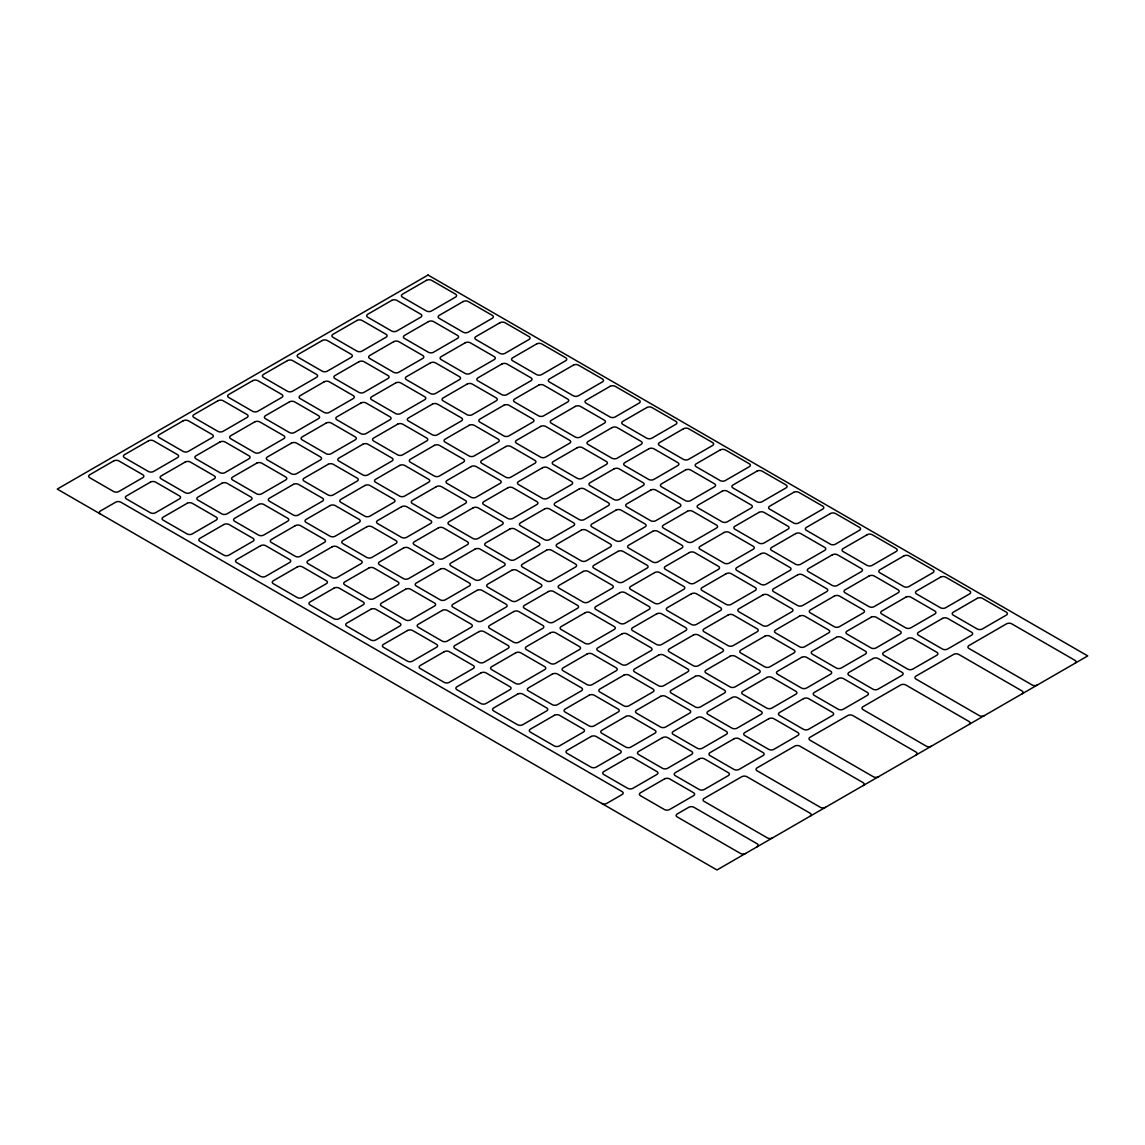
<?xml version="1.0" encoding="UTF-8"?>
<svg xmlns="http://www.w3.org/2000/svg" width="1145" height="1145" viewBox="0 0 1145 1145"><rect width="100%" height="100%" fill="white"/><g stroke="black" fill="none" stroke-linecap="round" stroke-linejoin="round"><path stroke-width="1.5" d="M100.359 513.976A3.621 2.09 0 0 1 100.359 511.028L115.702 502.168A3.621 2.09 0 0 1 120.812 502.168L622.107 791.581A3.621 2.09 0 0 1 622.107 794.544L606.764 803.389A3.621 2.09 0 0 1 601.655 803.389M745.595 853.454A3.621 2.09 0 0 1 740.486 853.454L677.225 816.929A3.621 2.09 0 0 1 677.225 813.966L688.803 807.282A3.621 2.09 0 0 1 693.927 807.282L757.188 843.808A3.621 2.09 0 0 1 757.188 846.756M772.531 837.911A3.621 2.09 0 0 1 767.408 837.911L704.146 801.385A3.621 2.09 0 0 1 704.146 798.423L741.774 776.711A3.621 2.09 0 0 1 746.884 776.711L810.145 813.236A3.621 2.09 0 0 1 810.145 816.185M825.488 807.325A3.621 2.09 0 0 1 820.378 807.325L757.117 770.8A3.621 2.09 0 0 1 757.117 767.851L794.73 746.125A3.621 2.09 0 0 1 799.854 746.125L863.115 782.65A3.621 2.09 0 0 1 863.115 785.599M878.458 776.754A3.621 2.09 0 0 1 873.334 776.754L810.073 740.228A3.621 2.09 0 0 1 810.073 737.265L847.701 715.553A3.621 2.09 0 0 1 852.81 715.553L916.072 752.079A3.621 2.09 0 0 1 916.072 755.027M931.415 746.168A3.621 2.09 0 0 1 926.305 746.168L863.044 709.642A3.621 2.09 0 0 1 863.044 706.694L900.657 684.968A3.621 2.09 0 0 1 905.781 684.968L969.042 721.493A3.621 2.09 0 0 1 969.042 724.456M984.385 715.596A3.621 2.09 0 0 1 979.261 715.596L916 679.071A3.621 2.09 0 0 1 916 676.108L953.628 654.396A3.621 2.09 0 0 1 958.737 654.396L1021.998 690.922A3.621 2.09 0 0 1 1021.998 693.87M1037.341 685.011A3.621 2.09 0 0 1 1032.232 685.011L968.971 648.485A3.621 2.09 0 0 1 968.971 645.537L1006.584 623.81A3.621 2.09 0 0 1 1011.708 623.81L1074.969 660.336A3.621 2.09 0 0 1 1074.969 663.298M428.03 275.029L57.25 489.087L716.97 869.971L1087.75 655.913L428.03 275.029M113.741 460.905L89.711 474.774A3.621 2.09 0 0 0 89.711 477.723L113.641 491.548A3.621 2.09 0 0 0 118.765 491.548L142.781 477.68A3.621 2.09 0 0 0 142.781 474.717L118.851 460.905A3.621 2.09 0 0 0 113.741 460.905M148.492 440.839L124.461 454.708A3.621 2.09 0 0 0 124.461 457.671L148.392 471.482A3.621 2.09 0 0 0 153.516 471.482L177.532 457.614A3.621 2.09 0 0 0 177.532 454.665L153.602 440.839A3.621 2.09 0 0 0 148.492 440.839M183.243 420.773L159.212 434.642A3.621 2.09 0 0 0 159.212 437.605L183.143 451.416A3.621 2.09 0 0 0 188.267 451.416L212.283 437.547A3.621 2.09 0 0 0 212.283 434.599L188.352 420.773A3.621 2.09 0 0 0 183.243 420.773M217.994 400.721L193.963 414.59A3.621 2.09 0 0 0 193.963 417.539L217.893 431.35A3.621 2.09 0 0 0 223.017 431.35L247.034 417.481A3.621 2.09 0 0 0 247.034 414.533L223.103 400.721A3.621 2.09 0 0 0 217.994 400.721M252.744 380.655L228.714 394.524A3.621 2.09 0 0 0 228.714 397.472L252.659 411.298A3.621 2.09 0 0 0 257.768 411.298L281.784 397.429A3.621 2.09 0 0 0 281.784 394.467L257.854 380.655A3.621 2.09 0 0 0 252.744 380.655M287.495 360.589L263.464 374.458A3.621 2.09 0 0 0 263.464 377.406L287.409 391.232A3.621 2.09 0 0 0 292.519 391.232L316.535 377.363A3.621 2.09 0 0 0 316.535 374.401L292.605 360.589A3.621 2.09 0 0 0 287.495 360.589M322.246 340.523L298.215 354.392A3.621 2.09 0 0 0 298.215 357.34L322.16 371.166A3.621 2.09 0 0 0 327.27 371.166L351.286 357.297A3.621 2.09 0 0 0 351.286 354.349L327.356 340.523A3.621 2.09 0 0 0 322.246 340.523M356.997 320.457L332.966 334.326A3.621 2.09 0 0 0 332.966 337.288L356.911 351.1A3.621 2.09 0 0 0 362.02 351.1L386.037 337.231A3.621 2.09 0 0 0 386.037 334.283L362.106 320.457A3.621 2.09 0 0 0 356.997 320.457M391.747 300.391L367.717 314.274A3.621 2.09 0 0 0 367.717 317.222L391.662 331.034A3.621 2.09 0 0 0 396.771 331.034L420.787 317.165A3.621 2.09 0 0 0 420.787 314.217L396.857 300.391A3.621 2.09 0 0 0 391.747 300.391M426.498 280.339L402.467 294.208A3.621 2.09 0 0 0 402.467 297.156L426.412 310.982A3.621 2.09 0 0 0 431.522 310.982L455.553 297.099A3.621 2.09 0 0 0 455.553 294.151L431.608 280.339A3.621 2.09 0 0 0 426.498 280.339M150.453 482.102L126.437 495.971A3.621 2.09 0 0 0 126.437 498.934L150.367 512.745A3.621 2.09 0 0 0 155.477 512.745L179.507 498.876A3.621 2.09 0 0 0 179.507 495.928L155.577 482.102A3.621 2.09 0 0 0 150.453 482.102M185.204 462.036L161.187 475.905A3.621 2.09 0 0 0 161.187 478.868L185.118 492.679A3.621 2.09 0 0 0 190.227 492.679L214.258 478.81A3.621 2.09 0 0 0 214.258 475.862L190.328 462.036A3.621 2.09 0 0 0 185.204 462.036M219.954 441.984L195.938 455.853A3.621 2.09 0 0 0 195.938 458.801L219.869 472.613A3.621 2.09 0 0 0 224.978 472.613L249.009 458.744A3.621 2.09 0 0 0 249.009 455.796L225.078 441.984A3.621 2.09 0 0 0 219.954 441.984M254.705 421.918L230.689 435.787A3.621 2.09 0 0 0 230.689 438.735L254.619 452.561A3.621 2.09 0 0 0 259.729 452.561L283.76 438.692A3.621 2.09 0 0 0 283.76 435.73L259.829 421.918A3.621 2.09 0 0 0 254.705 421.918M289.456 401.852L265.44 415.721A3.621 2.09 0 0 0 265.44 418.669L289.37 432.495A3.621 2.09 0 0 0 294.48 432.495L318.51 418.626A3.621 2.09 0 0 0 318.51 415.664L294.58 401.852A3.621 2.09 0 0 0 289.456 401.852M324.207 381.786L300.19 395.655A3.621 2.09 0 0 0 300.19 398.617L324.121 412.429A3.621 2.09 0 0 0 329.23 412.429L353.261 398.56A3.621 2.09 0 0 0 353.261 395.612L329.331 381.786A3.621 2.09 0 0 0 324.207 381.786M358.957 361.72L334.941 375.589A3.621 2.09 0 0 0 334.941 378.551L358.872 392.363A3.621 2.09 0 0 0 363.981 392.363L388.012 378.494A3.621 2.09 0 0 0 388.012 375.546L364.081 361.72A3.621 2.09 0 0 0 358.957 361.72M393.708 341.668L369.692 355.537A3.621 2.09 0 0 0 369.692 358.485L393.622 372.297A3.621 2.09 0 0 0 398.732 372.297L422.763 358.428A3.621 2.09 0 0 0 422.763 355.48L398.832 341.668A3.621 2.09 0 0 0 393.708 341.668M428.459 321.602L404.443 335.471A3.621 2.09 0 0 0 404.443 338.419L428.373 352.245A3.621 2.09 0 0 0 433.497 352.245L457.513 338.362A3.621 2.09 0 0 0 457.513 335.413L433.583 321.602A3.621 2.09 0 0 0 428.459 321.602M463.224 301.536L439.193 315.405A3.621 2.09 0 0 0 439.193 318.353L463.124 332.179A3.621 2.09 0 0 0 468.248 332.179L492.264 318.31A3.621 2.09 0 0 0 492.264 315.347L468.334 301.536A3.621 2.09 0 0 0 463.224 301.536M187.179 503.299L163.148 517.168A3.621 2.09 0 0 0 163.148 520.131L187.079 533.942A3.621 2.09 0 0 0 192.203 533.942L216.219 520.073A3.621 2.09 0 0 0 216.219 517.125L192.288 503.299A3.621 2.09 0 0 0 187.179 503.299M221.93 483.247L197.899 497.116A3.621 2.09 0 0 0 197.899 500.064L221.844 513.876A3.621 2.09 0 0 0 226.953 513.876L250.97 500.007A3.621 2.09 0 0 0 250.97 497.059L227.039 483.247A3.621 2.09 0 0 0 221.93 483.247M256.68 463.181L232.65 477.05A3.621 2.09 0 0 0 232.65 479.998L256.594 493.824A3.621 2.09 0 0 0 261.704 493.824L285.72 479.955A3.621 2.09 0 0 0 285.72 476.993L261.79 463.181A3.621 2.09 0 0 0 256.68 463.181M291.431 443.115L267.4 456.984A3.621 2.09 0 0 0 267.4 459.932L291.345 473.758A3.621 2.09 0 0 0 296.455 473.758L320.471 459.889A3.621 2.09 0 0 0 320.471 456.927L296.541 443.115A3.621 2.09 0 0 0 291.431 443.115M326.182 423.049L302.151 436.918A3.621 2.09 0 0 0 302.151 439.88L326.096 453.692A3.621 2.09 0 0 0 331.206 453.692L355.222 439.823A3.621 2.09 0 0 0 355.222 436.875L331.291 423.049A3.621 2.09 0 0 0 326.182 423.049M360.933 402.983L336.902 416.852A3.621 2.09 0 0 0 336.902 419.814L360.847 433.626A3.621 2.09 0 0 0 365.956 433.626L389.987 419.757A3.621 2.09 0 0 0 389.987 416.809L366.042 402.983A3.621 2.09 0 0 0 360.933 402.983M395.683 382.931L371.653 396.8A3.621 2.09 0 0 0 371.653 399.748L395.597 413.56A3.621 2.09 0 0 0 400.707 413.56L424.738 399.691A3.621 2.09 0 0 0 424.738 396.742L400.793 382.931A3.621 2.09 0 0 0 395.683 382.931M430.434 362.865L406.403 376.734A3.621 2.09 0 0 0 406.403 379.682L430.348 393.508A3.621 2.09 0 0 0 435.458 393.508L459.488 379.625A3.621 2.09 0 0 0 459.488 376.676L435.544 362.865A3.621 2.09 0 0 0 430.434 362.865M465.185 342.799L441.154 356.667A3.621 2.09 0 0 0 441.154 359.616L465.099 373.442A3.621 2.09 0 0 0 470.209 373.442L494.239 359.573A3.621 2.09 0 0 0 494.239 356.61L470.294 342.799A3.621 2.09 0 0 0 465.185 342.799M499.936 322.733L475.919 336.601A3.621 2.09 0 0 0 475.919 339.55L499.85 353.376A3.621 2.09 0 0 0 504.959 353.376L528.99 339.507A3.621 2.09 0 0 0 528.99 336.558L505.045 322.733A3.621 2.09 0 0 0 499.936 322.733M223.89 524.51L199.874 538.379A3.621 2.09 0 0 0 199.874 541.327L223.805 555.139A3.621 2.09 0 0 0 228.914 555.139L252.945 541.27A3.621 2.09 0 0 0 252.945 538.322L229.014 524.51A3.621 2.09 0 0 0 223.89 524.51M258.641 504.444L234.625 518.313A3.621 2.09 0 0 0 234.625 521.261L258.555 535.087A3.621 2.09 0 0 0 263.665 535.087L287.696 521.218A3.621 2.09 0 0 0 287.696 518.256L263.765 504.444A3.621 2.09 0 0 0 258.641 504.444M293.392 484.378L269.376 498.247A3.621 2.09 0 0 0 269.376 501.195L293.306 515.021A3.621 2.09 0 0 0 298.416 515.021L322.446 501.152A3.621 2.09 0 0 0 322.446 498.189L298.516 484.378A3.621 2.09 0 0 0 293.392 484.378M328.143 464.312L304.126 478.181A3.621 2.09 0 0 0 304.126 481.143L328.057 494.955A3.621 2.09 0 0 0 333.166 494.955L357.197 481.086A3.621 2.09 0 0 0 357.197 478.138L333.267 464.312A3.621 2.09 0 0 0 328.143 464.312M362.893 444.246L338.877 458.114A3.621 2.09 0 0 0 338.877 461.077L362.808 474.889A3.621 2.09 0 0 0 367.931 474.889L391.948 461.02A3.621 2.09 0 0 0 391.948 458.072L368.017 444.246A3.621 2.09 0 0 0 362.893 444.246M397.644 424.194L373.628 438.063A3.621 2.09 0 0 0 373.628 441.011L397.558 454.823A3.621 2.09 0 0 0 402.682 454.823L426.699 440.954A3.621 2.09 0 0 0 426.699 438.005L402.768 424.194A3.621 2.09 0 0 0 397.644 424.194M432.409 404.128L408.379 417.997A3.621 2.09 0 0 0 408.379 420.945L432.309 434.771A3.621 2.09 0 0 0 437.433 434.771L461.449 420.902A3.621 2.09 0 0 0 461.449 417.939L437.519 404.128A3.621 2.09 0 0 0 432.409 404.128M467.16 384.062L443.129 397.93A3.621 2.09 0 0 0 443.129 400.879L467.06 414.705A3.621 2.09 0 0 0 472.184 414.705L496.2 400.836A3.621 2.09 0 0 0 496.2 397.873L472.27 384.062A3.621 2.09 0 0 0 467.16 384.062M501.911 363.995L477.88 377.864A3.621 2.09 0 0 0 477.88 380.827L501.811 394.639A3.621 2.09 0 0 0 506.934 394.639L530.951 380.77A3.621 2.09 0 0 0 530.951 377.821L507.02 363.995A3.621 2.09 0 0 0 501.911 363.995M536.661 343.929L512.631 357.798A3.621 2.09 0 0 0 512.631 360.761L536.561 374.572A3.621 2.09 0 0 0 541.685 374.572L565.702 360.704A3.621 2.09 0 0 0 565.702 357.755L541.771 343.929A3.621 2.09 0 0 0 536.661 343.929M260.616 545.707L236.586 559.576A3.621 2.09 0 0 0 236.586 562.524L260.53 576.35A3.621 2.09 0 0 0 265.64 576.35L289.656 562.481A3.621 2.09 0 0 0 289.656 559.519L265.726 545.707A3.621 2.09 0 0 0 260.616 545.707M295.367 525.641L271.336 539.51A3.621 2.09 0 0 0 271.336 542.458L295.281 556.284A3.621 2.09 0 0 0 300.391 556.284L324.407 542.415A3.621 2.09 0 0 0 324.407 539.452L300.477 525.641A3.621 2.09 0 0 0 295.367 525.641M330.118 505.575L306.087 519.444A3.621 2.09 0 0 0 306.087 522.406L330.032 536.218A3.621 2.09 0 0 0 335.141 536.218L359.172 522.349A3.621 2.09 0 0 0 359.172 519.401L335.227 505.575A3.621 2.09 0 0 0 330.118 505.575M364.869 485.509L340.838 499.377A3.621 2.09 0 0 0 340.838 502.34L364.783 516.152A3.621 2.09 0 0 0 369.892 516.152L393.923 502.283A3.621 2.09 0 0 0 393.923 499.334L369.978 485.509A3.621 2.09 0 0 0 364.869 485.509M399.619 465.457L375.589 479.326A3.621 2.09 0 0 0 375.589 482.274L399.533 496.086A3.621 2.09 0 0 0 404.643 496.086L428.674 482.217A3.621 2.09 0 0 0 428.674 479.268L404.729 465.457A3.621 2.09 0 0 0 399.619 465.457M434.37 445.391L410.354 459.259A3.621 2.09 0 0 0 410.354 462.208L434.284 476.034A3.621 2.09 0 0 0 439.394 476.034L463.424 462.165A3.621 2.09 0 0 0 463.424 459.202L439.48 445.391A3.621 2.09 0 0 0 434.37 445.391M469.121 425.325L445.104 439.193A3.621 2.09 0 0 0 445.104 442.142L469.035 455.968A3.621 2.09 0 0 0 474.144 455.968L498.175 442.099A3.621 2.09 0 0 0 498.175 439.136L474.23 425.325A3.621 2.09 0 0 0 469.121 425.325M503.872 405.258L479.855 419.127A3.621 2.09 0 0 0 479.855 422.09L503.786 435.901A3.621 2.09 0 0 0 508.895 435.901L532.926 422.033A3.621 2.09 0 0 0 532.926 419.084L508.981 405.258A3.621 2.09 0 0 0 503.872 405.258M538.622 385.192L514.606 399.061A3.621 2.09 0 0 0 514.606 402.024L538.536 415.835A3.621 2.09 0 0 0 543.646 415.835L567.677 401.967A3.621 2.09 0 0 0 567.677 399.018L543.732 385.192A3.621 2.09 0 0 0 538.622 385.192M573.373 365.14L549.357 379.009A3.621 2.09 0 0 0 549.357 381.958L573.287 395.769A3.621 2.09 0 0 0 578.397 395.769L602.427 381.9A3.621 2.09 0 0 0 602.427 378.952L578.483 365.14A3.621 2.09 0 0 0 573.373 365.14M297.328 566.904L273.311 580.773A3.621 2.09 0 0 0 273.311 583.721L297.242 597.547A3.621 2.09 0 0 0 302.352 597.547L326.382 583.678A3.621 2.09 0 0 0 326.382 580.73L302.452 566.904A3.621 2.09 0 0 0 297.328 566.904M332.079 546.838L308.062 560.707A3.621 2.09 0 0 0 308.062 563.669L331.993 577.481A3.621 2.09 0 0 0 337.117 577.481L361.133 563.612A3.621 2.09 0 0 0 361.133 560.664L337.202 546.838A3.621 2.09 0 0 0 332.079 546.838M366.844 526.772L342.813 540.655A3.621 2.09 0 0 0 342.813 543.603L366.743 557.415A3.621 2.09 0 0 0 371.867 557.415L395.884 543.546A3.621 2.09 0 0 0 395.884 540.597L371.953 526.772A3.621 2.09 0 0 0 366.844 526.772M401.594 506.72L377.564 520.589A3.621 2.09 0 0 0 377.564 523.537L401.494 537.348A3.621 2.09 0 0 0 406.618 537.348L430.634 523.48A3.621 2.09 0 0 0 430.634 520.531L406.704 506.72A3.621 2.09 0 0 0 401.594 506.72M436.345 486.654L412.314 500.522A3.621 2.09 0 0 0 412.314 503.471L436.245 517.297A3.621 2.09 0 0 0 441.369 517.297L465.385 503.428A3.621 2.09 0 0 0 465.385 500.465L441.455 486.654A3.621 2.09 0 0 0 436.345 486.654M471.096 466.587L447.065 480.456A3.621 2.09 0 0 0 447.065 483.405L470.996 497.231A3.621 2.09 0 0 0 476.12 497.231L500.136 483.362A3.621 2.09 0 0 0 500.136 480.399L476.206 466.587A3.621 2.09 0 0 0 471.096 466.587M505.847 446.521L481.816 460.39A3.621 2.09 0 0 0 481.816 463.353L505.746 477.164A3.621 2.09 0 0 0 510.87 477.164L534.887 463.296A3.621 2.09 0 0 0 534.887 460.347L510.956 446.521A3.621 2.09 0 0 0 505.847 446.521M540.597 426.455L516.567 440.324A3.621 2.09 0 0 0 516.567 443.287L540.497 457.098A3.621 2.09 0 0 0 545.621 457.098L569.637 443.229A3.621 2.09 0 0 0 569.637 440.281L545.707 426.455A3.621 2.09 0 0 0 540.597 426.455M575.348 406.403L551.317 420.272A3.621 2.09 0 0 0 551.317 423.221L575.248 437.032A3.621 2.09 0 0 0 580.372 437.032L604.388 423.163A3.621 2.09 0 0 0 604.388 420.215L580.458 406.403A3.621 2.09 0 0 0 575.348 406.403M610.099 386.337L586.068 400.206A3.621 2.09 0 0 0 586.068 403.154L609.999 416.98A3.621 2.09 0 0 0 615.123 416.98L639.139 403.097A3.621 2.09 0 0 0 639.139 400.149L615.208 386.337A3.621 2.09 0 0 0 610.099 386.337M334.054 588.101L310.023 601.969A3.621 2.09 0 0 0 310.023 604.932L333.968 618.744A3.621 2.09 0 0 0 339.077 618.744L363.108 604.875A3.621 2.09 0 0 0 363.108 601.926L339.163 588.101A3.621 2.09 0 0 0 334.054 588.101M368.804 568.034L344.774 581.918A3.621 2.09 0 0 0 344.774 584.866L368.719 598.678A3.621 2.09 0 0 0 373.828 598.678L397.859 584.809A3.621 2.09 0 0 0 397.859 581.86L373.914 568.034A3.621 2.09 0 0 0 368.804 568.034M403.555 547.983L379.539 561.851A3.621 2.09 0 0 0 379.539 564.8L403.469 578.611A3.621 2.09 0 0 0 408.579 578.611L432.61 564.743A3.621 2.09 0 0 0 432.61 561.794L408.665 547.983A3.621 2.09 0 0 0 403.555 547.983M438.306 527.917L414.29 541.785A3.621 2.09 0 0 0 414.29 544.734L438.22 558.56A3.621 2.09 0 0 0 443.33 558.56L467.36 544.691A3.621 2.09 0 0 0 467.36 541.728L443.416 527.917A3.621 2.09 0 0 0 438.306 527.917M473.057 507.85L449.04 521.719A3.621 2.09 0 0 0 449.04 524.668L472.971 538.493A3.621 2.09 0 0 0 478.08 538.493L502.111 524.625A3.621 2.09 0 0 0 502.111 521.662L478.166 507.85A3.621 2.09 0 0 0 473.057 507.85M507.808 487.784L483.791 501.653A3.621 2.09 0 0 0 483.791 504.616L507.722 518.427A3.621 2.09 0 0 0 512.831 518.427L536.862 504.559A3.621 2.09 0 0 0 536.862 501.61L512.917 487.784A3.621 2.09 0 0 0 507.808 487.784M542.558 467.718L518.542 481.587A3.621 2.09 0 0 0 518.542 484.55L542.472 498.361A3.621 2.09 0 0 0 547.582 498.361L571.613 484.492A3.621 2.09 0 0 0 571.613 481.544L547.682 467.718A3.621 2.09 0 0 0 542.558 467.718M577.309 447.666L553.293 461.535A3.621 2.09 0 0 0 553.293 464.484L577.223 478.295A3.621 2.09 0 0 0 582.333 478.295L606.363 464.426A3.621 2.09 0 0 0 606.363 461.478L582.433 447.666A3.621 2.09 0 0 0 577.309 447.666M612.06 427.6L588.043 441.469A3.621 2.09 0 0 0 588.043 444.417L611.974 458.243A3.621 2.09 0 0 0 617.083 458.243L641.114 444.375A3.621 2.09 0 0 0 641.114 441.412L617.184 427.6A3.621 2.09 0 0 0 612.06 427.6M646.81 407.534L622.794 421.403A3.621 2.09 0 0 0 622.794 424.351L646.725 438.177A3.621 2.09 0 0 0 651.834 438.177L675.865 424.308A3.621 2.09 0 0 0 675.865 421.346L651.934 407.534A3.621 2.09 0 0 0 646.81 407.534M370.78 609.297L346.749 623.181A3.621 2.09 0 0 0 346.749 626.129L370.679 639.94A3.621 2.09 0 0 0 375.803 639.94L399.82 626.072A3.621 2.09 0 0 0 399.82 623.123L375.889 609.297A3.621 2.09 0 0 0 370.78 609.297M405.53 589.246L381.5 603.114A3.621 2.09 0 0 0 381.5 606.063L405.43 619.889A3.621 2.09 0 0 0 410.554 619.889L434.57 606.006A3.621 2.09 0 0 0 434.57 603.057L410.64 589.246A3.621 2.09 0 0 0 405.53 589.246M440.281 569.179L416.25 583.048A3.621 2.09 0 0 0 416.25 585.997L440.181 599.823A3.621 2.09 0 0 0 445.305 599.823L469.321 585.954A3.621 2.09 0 0 0 469.321 582.991L445.391 569.179A3.621 2.09 0 0 0 440.281 569.179M475.032 549.113L451.001 562.982A3.621 2.09 0 0 0 451.001 565.931L474.932 579.756A3.621 2.09 0 0 0 480.056 579.756L504.072 565.888A3.621 2.09 0 0 0 504.072 562.925L480.141 549.113A3.621 2.09 0 0 0 475.032 549.113M509.783 529.047L485.752 542.916A3.621 2.09 0 0 0 485.752 545.879L509.682 559.69A3.621 2.09 0 0 0 514.806 559.69L538.823 545.822A3.621 2.09 0 0 0 538.823 542.873L514.892 529.047A3.621 2.09 0 0 0 509.783 529.047M544.533 508.981L520.503 522.85A3.621 2.09 0 0 0 520.503 525.813L544.433 539.624A3.621 2.09 0 0 0 549.557 539.624L573.573 525.755A3.621 2.09 0 0 0 573.573 522.807L549.643 508.981A3.621 2.09 0 0 0 544.533 508.981M579.284 488.929L555.253 502.798A3.621 2.09 0 0 0 555.253 505.746L579.184 519.558A3.621 2.09 0 0 0 584.308 519.558L608.324 505.689A3.621 2.09 0 0 0 608.324 502.741L584.394 488.929A3.621 2.09 0 0 0 579.284 488.929M614.035 468.863L590.004 482.732A3.621 2.09 0 0 0 590.004 485.68L613.949 499.506A3.621 2.09 0 0 0 619.059 499.506L643.075 485.637A3.621 2.09 0 0 0 643.075 482.675L619.144 468.863A3.621 2.09 0 0 0 614.035 468.863M648.786 448.797L624.755 462.666A3.621 2.09 0 0 0 624.755 465.614L648.7 479.44A3.621 2.09 0 0 0 653.809 479.44L677.826 465.571A3.621 2.09 0 0 0 677.826 462.609L653.895 448.797A3.621 2.09 0 0 0 648.786 448.797M683.536 428.731L659.506 442.6A3.621 2.09 0 0 0 659.506 445.562L683.45 459.374A3.621 2.09 0 0 0 688.56 459.374L712.576 445.505A3.621 2.09 0 0 0 712.576 442.557L688.646 428.731A3.621 2.09 0 0 0 683.536 428.731M407.491 630.509L383.475 644.377A3.621 2.09 0 0 0 383.475 647.326L407.405 661.152A3.621 2.09 0 0 0 412.515 661.152L436.546 647.269A3.621 2.09 0 0 0 436.546 644.32L412.601 630.509A3.621 2.09 0 0 0 407.491 630.509M442.242 610.442L418.226 624.311A3.621 2.09 0 0 0 418.226 627.26L442.156 641.086A3.621 2.09 0 0 0 447.266 641.086L471.296 627.217A3.621 2.09 0 0 0 471.296 624.254L447.351 610.442A3.621 2.09 0 0 0 442.242 610.442M476.993 590.376L452.976 604.245A3.621 2.09 0 0 0 452.976 607.193L476.907 621.019A3.621 2.09 0 0 0 482.016 621.019L506.047 607.151A3.621 2.09 0 0 0 506.047 604.202L482.102 590.376A3.621 2.09 0 0 0 476.993 590.376M511.743 570.31L487.727 584.179A3.621 2.09 0 0 0 487.727 587.142L511.658 600.953A3.621 2.09 0 0 0 516.767 600.953L540.798 587.084A3.621 2.09 0 0 0 540.798 584.136L516.867 570.31A3.621 2.09 0 0 0 511.743 570.31M546.494 550.244L522.478 564.127A3.621 2.09 0 0 0 522.478 567.076L546.408 580.887A3.621 2.09 0 0 0 551.518 580.887L575.549 567.018A3.621 2.09 0 0 0 575.549 564.07L551.618 550.244A3.621 2.09 0 0 0 546.494 550.244M581.245 530.192L557.229 544.061A3.621 2.09 0 0 0 557.229 547.009L581.159 560.821A3.621 2.09 0 0 0 586.269 560.821L610.299 546.952A3.621 2.09 0 0 0 610.299 544.004L586.369 530.192A3.621 2.09 0 0 0 581.245 530.192M615.996 510.126L591.979 523.995A3.621 2.09 0 0 0 591.979 526.943L615.91 540.769A3.621 2.09 0 0 0 621.019 540.769L645.05 526.9A3.621 2.09 0 0 0 645.05 523.938L621.12 510.126A3.621 2.09 0 0 0 615.996 510.126M650.746 490.06L626.73 503.929A3.621 2.09 0 0 0 626.73 506.877L650.661 520.703A3.621 2.09 0 0 0 655.77 520.703L679.801 506.834A3.621 2.09 0 0 0 679.801 503.872L655.87 490.06A3.621 2.09 0 0 0 650.746 490.06M685.497 469.994L661.481 483.863A3.621 2.09 0 0 0 661.481 486.825L685.411 500.637A3.621 2.09 0 0 0 690.521 500.637L714.552 486.768A3.621 2.09 0 0 0 714.552 483.82L690.621 469.994A3.621 2.09 0 0 0 685.497 469.994M720.248 449.928L696.232 463.797A3.621 2.09 0 0 0 696.232 466.759L720.162 480.571A3.621 2.09 0 0 0 725.272 480.571L749.302 466.702A3.621 2.09 0 0 0 749.302 463.754L725.372 449.928A3.621 2.09 0 0 0 720.248 449.928M444.217 651.705L420.186 665.574A3.621 2.09 0 0 0 420.186 668.523L444.117 682.348A3.621 2.09 0 0 0 449.241 682.348L473.257 668.48A3.621 2.09 0 0 0 473.257 665.517L449.327 651.705A3.621 2.09 0 0 0 444.217 651.705M478.968 631.639L454.937 645.508A3.621 2.09 0 0 0 454.937 648.456L478.868 662.282A3.621 2.09 0 0 0 483.992 662.282L508.008 648.413A3.621 2.09 0 0 0 508.008 645.465L484.077 631.639A3.621 2.09 0 0 0 478.968 631.639M513.719 611.573L489.688 625.442A3.621 2.09 0 0 0 489.688 628.405L513.618 642.216A3.621 2.09 0 0 0 518.742 642.216L542.759 628.347A3.621 2.09 0 0 0 542.759 625.399L518.828 611.573A3.621 2.09 0 0 0 513.719 611.573M548.469 591.507L524.439 605.39A3.621 2.09 0 0 0 524.439 608.338L548.369 622.15A3.621 2.09 0 0 0 553.493 622.15L577.509 608.281A3.621 2.09 0 0 0 577.509 605.333L553.579 591.507A3.621 2.09 0 0 0 548.469 591.507M583.22 571.455L559.189 585.324A3.621 2.09 0 0 0 559.189 588.272L583.134 602.084A3.621 2.09 0 0 0 588.244 602.084L612.26 588.215A3.621 2.09 0 0 0 612.26 585.267L588.33 571.455A3.621 2.09 0 0 0 583.22 571.455M617.971 551.389L593.94 565.258A3.621 2.09 0 0 0 593.94 568.206L617.885 582.032A3.621 2.09 0 0 0 622.994 582.032L647.011 568.163A3.621 2.09 0 0 0 647.011 565.201L623.08 551.389A3.621 2.09 0 0 0 617.971 551.389M652.722 531.323L628.691 545.192A3.621 2.09 0 0 0 628.691 548.14L652.636 561.966A3.621 2.09 0 0 0 657.745 561.966L681.762 548.097A3.621 2.09 0 0 0 681.762 545.135L657.831 531.323A3.621 2.09 0 0 0 652.722 531.323M687.472 511.257L663.442 525.126A3.621 2.09 0 0 0 663.442 528.088L687.386 541.9A3.621 2.09 0 0 0 692.496 541.9L716.512 528.031A3.621 2.09 0 0 0 716.512 525.083L692.582 511.257A3.621 2.09 0 0 0 687.472 511.257M722.223 491.191L698.192 505.059A3.621 2.09 0 0 0 698.192 508.022L722.137 521.834A3.621 2.09 0 0 0 727.247 521.834L751.277 507.965A3.621 2.09 0 0 0 751.277 505.017L727.333 491.191A3.621 2.09 0 0 0 722.223 491.191M756.974 471.139L732.943 485.008A3.621 2.09 0 0 0 732.943 487.956L756.888 501.768A3.621 2.09 0 0 0 761.997 501.768L786.028 487.899A3.621 2.09 0 0 0 786.028 484.95L762.083 471.139A3.621 2.09 0 0 0 756.974 471.139M480.929 672.902L456.912 686.771A3.621 2.09 0 0 0 456.912 689.719L480.843 703.545A3.621 2.09 0 0 0 485.952 703.545L509.983 689.676A3.621 2.09 0 0 0 509.983 686.728L486.053 672.902A3.621 2.09 0 0 0 480.929 672.902M515.679 652.836L491.663 666.705A3.621 2.09 0 0 0 491.663 669.668L515.593 683.479A3.621 2.09 0 0 0 520.703 683.479L544.734 669.61A3.621 2.09 0 0 0 544.734 666.662L520.803 652.836A3.621 2.09 0 0 0 515.679 652.836M550.43 632.77L526.414 646.653A3.621 2.09 0 0 0 526.414 649.601L550.344 663.413A3.621 2.09 0 0 0 555.454 663.413L579.484 649.544A3.621 2.09 0 0 0 579.484 646.596L555.554 632.77A3.621 2.09 0 0 0 550.43 632.77M585.181 612.718L561.164 626.587A3.621 2.09 0 0 0 561.164 629.535L585.095 643.361A3.621 2.09 0 0 0 590.205 643.361L614.235 629.478A3.621 2.09 0 0 0 614.235 626.53L590.305 612.718A3.621 2.09 0 0 0 585.181 612.718M619.932 592.652L595.915 606.521A3.621 2.09 0 0 0 595.915 609.469L619.846 623.295A3.621 2.09 0 0 0 624.955 623.295L648.986 609.426A3.621 2.09 0 0 0 648.986 606.464L625.056 592.652A3.621 2.09 0 0 0 619.932 592.652M654.682 572.586L630.666 586.455A3.621 2.09 0 0 0 630.666 589.403L654.596 603.229A3.621 2.09 0 0 0 659.706 603.229L683.737 589.36A3.621 2.09 0 0 0 683.737 586.412L659.806 572.586A3.621 2.09 0 0 0 654.682 572.586M689.433 552.52L665.417 566.389A3.621 2.09 0 0 0 665.417 569.351L689.347 583.163A3.621 2.09 0 0 0 694.457 583.163L718.487 569.294A3.621 2.09 0 0 0 718.487 566.346L694.557 552.52A3.621 2.09 0 0 0 689.433 552.52M724.184 532.454L700.167 546.337A3.621 2.09 0 0 0 700.167 549.285L724.098 563.097A3.621 2.09 0 0 0 729.222 563.097L753.238 549.228A3.621 2.09 0 0 0 753.238 546.279L729.308 532.454A3.621 2.09 0 0 0 724.184 532.454M758.935 512.402L734.918 526.271A3.621 2.09 0 0 0 734.918 529.219L758.849 543.031A3.621 2.09 0 0 0 763.973 543.031L787.989 529.162A3.621 2.09 0 0 0 787.989 526.213L764.058 512.402A3.621 2.09 0 0 0 758.935 512.402M793.7 492.336L769.669 506.204A3.621 2.09 0 0 0 769.669 509.153L793.599 522.979A3.621 2.09 0 0 0 798.723 522.979L822.74 509.11A3.621 2.09 0 0 0 822.74 506.147L798.809 492.336A3.621 2.09 0 0 0 793.7 492.336M517.654 694.099L493.624 707.968A3.621 2.09 0 0 0 493.624 710.93L517.569 724.742A3.621 2.09 0 0 0 522.678 724.742L546.695 710.873A3.621 2.09 0 0 0 546.695 707.925L522.764 694.099A3.621 2.09 0 0 0 517.654 694.099M552.405 674.033L528.375 687.916A3.621 2.09 0 0 0 528.375 690.864L552.319 704.676A3.621 2.09 0 0 0 557.429 704.676L581.445 690.807A3.621 2.09 0 0 0 581.445 687.859L557.515 674.033A3.621 2.09 0 0 0 552.405 674.033M587.156 653.981L563.125 667.85A3.621 2.09 0 0 0 563.125 670.798L587.07 684.624A3.621 2.09 0 0 0 592.18 684.624L616.196 670.741A3.621 2.09 0 0 0 616.196 667.793L592.266 653.981A3.621 2.09 0 0 0 587.156 653.981M621.907 633.915L597.876 647.784A3.621 2.09 0 0 0 597.876 650.732L621.821 664.558A3.621 2.09 0 0 0 626.93 664.558L650.947 650.689A3.621 2.09 0 0 0 650.947 647.726L627.016 633.915A3.621 2.09 0 0 0 621.907 633.915M656.658 613.849L632.627 627.718A3.621 2.09 0 0 0 632.627 630.666L656.572 644.492A3.621 2.09 0 0 0 661.681 644.492L685.698 630.623A3.621 2.09 0 0 0 685.698 627.675L661.767 613.849A3.621 2.09 0 0 0 656.658 613.849M691.408 593.783L667.378 607.651A3.621 2.09 0 0 0 667.378 610.614L691.322 624.426A3.621 2.09 0 0 0 696.432 624.426L720.463 610.557A3.621 2.09 0 0 0 720.463 607.609L696.518 593.783A3.621 2.09 0 0 0 691.408 593.783M726.159 573.717L702.128 587.6A3.621 2.09 0 0 0 702.128 590.548L726.073 604.36A3.621 2.09 0 0 0 731.183 604.36L755.213 590.491A3.621 2.09 0 0 0 755.213 587.542L731.269 573.717A3.621 2.09 0 0 0 726.159 573.717M760.91 553.665L736.879 567.534A3.621 2.09 0 0 0 736.879 570.482L760.824 584.293A3.621 2.09 0 0 0 765.933 584.293L789.964 570.425A3.621 2.09 0 0 0 789.964 567.476L766.019 553.665A3.621 2.09 0 0 0 760.91 553.665M795.66 533.599L771.644 547.467A3.621 2.09 0 0 0 771.644 550.416L795.575 564.242A3.621 2.09 0 0 0 800.684 564.242L824.715 550.373A3.621 2.09 0 0 0 824.715 547.41L800.77 533.599A3.621 2.09 0 0 0 795.66 533.599M830.411 513.533L806.395 527.401A3.621 2.09 0 0 0 806.395 530.35L830.325 544.176A3.621 2.09 0 0 0 835.435 544.176L859.466 530.307A3.621 2.09 0 0 0 859.466 527.344L835.521 513.533A3.621 2.09 0 0 0 830.411 513.533M554.366 715.31L530.35 729.179A3.621 2.09 0 0 0 530.35 732.127L554.28 745.939A3.621 2.09 0 0 0 559.39 745.939L583.42 732.07A3.621 2.09 0 0 0 583.42 729.122L559.49 715.31A3.621 2.09 0 0 0 554.366 715.31M589.117 695.244L565.1 709.113A3.621 2.09 0 0 0 565.1 712.061L589.031 725.887A3.621 2.09 0 0 0 594.14 725.887L618.171 712.004A3.621 2.09 0 0 0 618.171 709.056L594.241 695.244A3.621 2.09 0 0 0 589.117 695.244M623.868 675.178L599.851 689.047A3.621 2.09 0 0 0 599.851 691.995L623.782 705.821A3.621 2.09 0 0 0 628.891 705.821L652.922 691.952A3.621 2.09 0 0 0 652.922 688.989L628.991 675.178A3.621 2.09 0 0 0 623.868 675.178M658.618 655.112L634.602 668.981A3.621 2.09 0 0 0 634.602 671.929L658.532 685.755A3.621 2.09 0 0 0 663.642 685.755L687.673 671.886A3.621 2.09 0 0 0 687.673 668.938L663.742 655.112A3.621 2.09 0 0 0 658.618 655.112M693.369 635.046L669.353 648.914A3.621 2.09 0 0 0 669.353 651.877L693.283 665.689A3.621 2.09 0 0 0 698.407 665.689L722.423 651.82A3.621 2.09 0 0 0 722.423 648.871L698.493 635.046A3.621 2.09 0 0 0 693.369 635.046M728.134 614.979L704.103 628.863A3.621 2.09 0 0 0 704.103 631.811L728.034 645.623A3.621 2.09 0 0 0 733.158 645.623L757.174 631.754A3.621 2.09 0 0 0 757.174 628.805L733.244 614.979A3.621 2.09 0 0 0 728.134 614.979M762.885 594.928L738.854 608.797A3.621 2.09 0 0 0 738.854 611.745L762.785 625.571A3.621 2.09 0 0 0 767.909 625.571L791.925 611.688A3.621 2.09 0 0 0 791.925 608.739L767.994 594.928A3.621 2.09 0 0 0 762.885 594.928M797.636 574.862L773.605 588.73A3.621 2.09 0 0 0 773.605 591.679L797.535 605.505A3.621 2.09 0 0 0 802.659 605.505L826.676 591.636A3.621 2.09 0 0 0 826.676 588.673L802.745 574.862A3.621 2.09 0 0 0 797.636 574.862M832.386 554.795L808.356 568.664A3.621 2.09 0 0 0 808.356 571.613L832.286 585.438A3.621 2.09 0 0 0 837.41 585.438L861.426 571.57A3.621 2.09 0 0 0 861.426 568.607L837.496 554.795A3.621 2.09 0 0 0 832.386 554.795M867.137 534.729L843.106 548.598A3.621 2.09 0 0 0 843.106 551.561L867.037 565.372A3.621 2.09 0 0 0 872.161 565.372L896.177 551.504A3.621 2.09 0 0 0 896.177 548.555L872.247 534.729A3.621 2.09 0 0 0 867.137 534.729M591.092 736.507L567.061 750.376A3.621 2.09 0 0 0 567.061 753.324L591.006 767.15A3.621 2.09 0 0 0 596.116 767.15L620.132 753.281A3.621 2.09 0 0 0 620.132 750.318L596.202 736.507A3.621 2.09 0 0 0 591.092 736.507M625.843 716.441L601.812 730.31A3.621 2.09 0 0 0 601.812 733.258L625.757 747.084A3.621 2.09 0 0 0 630.866 747.084L654.897 733.215A3.621 2.09 0 0 0 654.897 730.252L630.952 716.441A3.621 2.09 0 0 0 625.843 716.441M660.593 696.375L636.563 710.243A3.621 2.09 0 0 0 636.563 713.192L660.508 727.018A3.621 2.09 0 0 0 665.617 727.018L689.648 713.149A3.621 2.09 0 0 0 689.648 710.201L665.703 696.375A3.621 2.09 0 0 0 660.593 696.375M695.344 676.309L671.313 690.177A3.621 2.09 0 0 0 671.313 693.14L695.258 706.952A3.621 2.09 0 0 0 700.368 706.952L724.399 693.083A3.621 2.09 0 0 0 724.399 690.134L700.454 676.309A3.621 2.09 0 0 0 695.344 676.309M730.095 656.242L706.079 670.126A3.621 2.09 0 0 0 706.079 673.074L730.009 686.885A3.621 2.09 0 0 0 735.119 686.885L759.149 673.017A3.621 2.09 0 0 0 759.149 670.068L735.204 656.242A3.621 2.09 0 0 0 730.095 656.242M764.846 636.191L740.829 650.059A3.621 2.09 0 0 0 740.829 653.008L764.76 666.834A3.621 2.09 0 0 0 769.869 666.834L793.9 652.951A3.621 2.09 0 0 0 793.9 650.002L769.955 636.191A3.621 2.09 0 0 0 764.846 636.191M799.596 616.125L775.58 629.993A3.621 2.09 0 0 0 775.58 632.942L799.511 646.768A3.621 2.09 0 0 0 804.62 646.768L828.651 632.899A3.621 2.09 0 0 0 828.651 629.936L804.706 616.125A3.621 2.09 0 0 0 799.596 616.125M834.347 596.058L810.331 609.927A3.621 2.09 0 0 0 810.331 612.876L834.261 626.701A3.621 2.09 0 0 0 839.371 626.701L863.402 612.833A3.621 2.09 0 0 0 863.402 609.884L839.457 596.058A3.621 2.09 0 0 0 834.347 596.058M869.098 575.992L845.082 589.861A3.621 2.09 0 0 0 845.082 592.824L869.012 606.635A3.621 2.09 0 0 0 874.122 606.635L898.152 592.766A3.621 2.09 0 0 0 898.152 589.818L874.207 575.992A3.621 2.09 0 0 0 869.098 575.992M903.849 555.926L879.832 569.809A3.621 2.09 0 0 0 879.832 572.758L903.763 586.569A3.621 2.09 0 0 0 908.872 586.569L932.903 572.7A3.621 2.09 0 0 0 932.903 569.752L908.973 555.926A3.621 2.09 0 0 0 903.849 555.926M627.803 757.704L603.787 771.573A3.621 2.09 0 0 0 603.787 774.521L627.718 788.347A3.621 2.09 0 0 0 632.841 788.347L656.858 774.478A3.621 2.09 0 0 0 656.858 771.515L632.927 757.704A3.621 2.09 0 0 0 627.803 757.704M662.554 737.638L638.538 751.506A3.621 2.09 0 0 0 638.538 754.469L662.468 768.281A3.621 2.09 0 0 0 667.592 768.281L691.609 754.412A3.621 2.09 0 0 0 691.609 751.463L667.678 737.638A3.621 2.09 0 0 0 662.554 737.638M697.319 717.572L673.289 731.44A3.621 2.09 0 0 0 673.289 734.403L697.219 748.215A3.621 2.09 0 0 0 702.343 748.215L726.359 734.346A3.621 2.09 0 0 0 726.359 731.397L702.429 717.572A3.621 2.09 0 0 0 697.319 717.572M732.07 697.52L708.039 711.389A3.621 2.09 0 0 0 708.039 714.337L731.97 728.148A3.621 2.09 0 0 0 737.094 728.148L761.11 714.28A3.621 2.09 0 0 0 761.11 711.331L737.18 697.52A3.621 2.09 0 0 0 732.07 697.52M766.821 677.454L742.79 691.322A3.621 2.09 0 0 0 742.79 694.271L766.721 708.097A3.621 2.09 0 0 0 771.844 708.097L795.861 694.213A3.621 2.09 0 0 0 795.861 691.265L771.93 677.454A3.621 2.09 0 0 0 766.821 677.454M801.572 657.387L777.541 671.256A3.621 2.09 0 0 0 777.541 674.205L801.471 688.03A3.621 2.09 0 0 0 806.595 688.03L830.612 674.162A3.621 2.09 0 0 0 830.612 671.199L806.681 657.387A3.621 2.09 0 0 0 801.572 657.387M836.322 637.321L812.292 651.19A3.621 2.09 0 0 0 812.292 654.139L836.222 667.964A3.621 2.09 0 0 0 841.346 667.964L865.362 654.096A3.621 2.09 0 0 0 865.362 651.147L841.432 637.321A3.621 2.09 0 0 0 836.322 637.321M871.073 617.255L847.042 631.124A3.621 2.09 0 0 0 847.042 634.087L870.973 647.898A3.621 2.09 0 0 0 876.097 647.898L900.113 634.029A3.621 2.09 0 0 0 900.113 631.081L876.183 617.255A3.621 2.09 0 0 0 871.073 617.255M905.824 597.189L881.793 611.072A3.621 2.09 0 0 0 881.793 614.021L905.724 627.832A3.621 2.09 0 0 0 910.847 627.832L934.864 613.963A3.621 2.09 0 0 0 934.864 611.015L910.933 597.189A3.621 2.09 0 0 0 905.824 597.189M940.575 577.137L916.544 591.006A3.621 2.09 0 0 0 916.544 593.954L940.474 607.766A3.621 2.09 0 0 0 945.598 607.766L969.615 593.897A3.621 2.09 0 0 0 969.615 590.949L945.684 577.137A3.621 2.09 0 0 0 940.575 577.137M664.529 778.901L640.499 792.769A3.621 2.09 0 0 0 640.499 795.732L664.443 809.544A3.621 2.09 0 0 0 669.553 809.544L693.584 795.675A3.621 2.09 0 0 0 693.584 792.726L669.639 778.901A3.621 2.09 0 0 0 664.529 778.901M699.28 758.834L675.264 772.703A3.621 2.09 0 0 0 675.264 775.666L699.194 789.477A3.621 2.09 0 0 0 704.304 789.477L728.334 775.609A3.621 2.09 0 0 0 728.334 772.66L704.39 758.834A3.621 2.09 0 0 0 699.28 758.834M734.031 738.783L710.014 752.651A3.621 2.09 0 0 0 710.014 755.6L733.945 769.411A3.621 2.09 0 0 0 739.055 769.411L763.085 755.543A3.621 2.09 0 0 0 763.085 752.594L739.14 738.783A3.621 2.09 0 0 0 734.031 738.783M768.782 718.716L744.765 732.585A3.621 2.09 0 0 0 744.765 735.534L768.696 749.36A3.621 2.09 0 0 0 773.805 749.36L797.836 735.476A3.621 2.09 0 0 0 797.836 732.528L773.891 718.716A3.621 2.09 0 0 0 768.782 718.716M803.532 698.65L779.516 712.519A3.621 2.09 0 0 0 779.516 715.468L803.447 729.293A3.621 2.09 0 0 0 808.556 729.293L832.587 715.425A3.621 2.09 0 0 0 832.587 712.462L808.642 698.65A3.621 2.09 0 0 0 803.532 698.65M838.283 678.584L814.267 692.453A3.621 2.09 0 0 0 814.267 695.401L838.197 709.227A3.621 2.09 0 0 0 843.307 709.227L867.337 695.358A3.621 2.09 0 0 0 867.337 692.41L843.407 678.584A3.621 2.09 0 0 0 838.283 678.584M873.034 658.518L849.018 672.387A3.621 2.09 0 0 0 849.018 675.35L872.948 689.161A3.621 2.09 0 0 0 878.058 689.161L902.088 675.292A3.621 2.09 0 0 0 902.088 672.344L878.158 658.518A3.621 2.09 0 0 0 873.034 658.518M907.785 638.452L883.768 652.335A3.621 2.09 0 0 0 883.768 655.283L907.699 669.095A3.621 2.09 0 0 0 912.808 669.095L936.839 655.226A3.621 2.09 0 0 0 936.839 652.278L912.909 638.452A3.621 2.09 0 0 0 907.785 638.452M942.535 618.4L918.519 632.269A3.621 2.09 0 0 0 918.519 635.217L942.449 649.043A3.621 2.09 0 0 0 947.559 649.043L971.59 635.16A3.621 2.09 0 0 0 971.59 632.212L947.659 618.4A3.621 2.09 0 0 0 942.535 618.4M977.286 598.334L953.27 612.203A3.621 2.09 0 0 0 953.27 615.151L977.2 628.977A3.621 2.09 0 0 0 982.31 628.977L1006.34 615.108A3.621 2.09 0 0 0 1006.34 612.146L982.41 598.334A3.621 2.09 0 0 0 977.286 598.334"/></g></svg>
